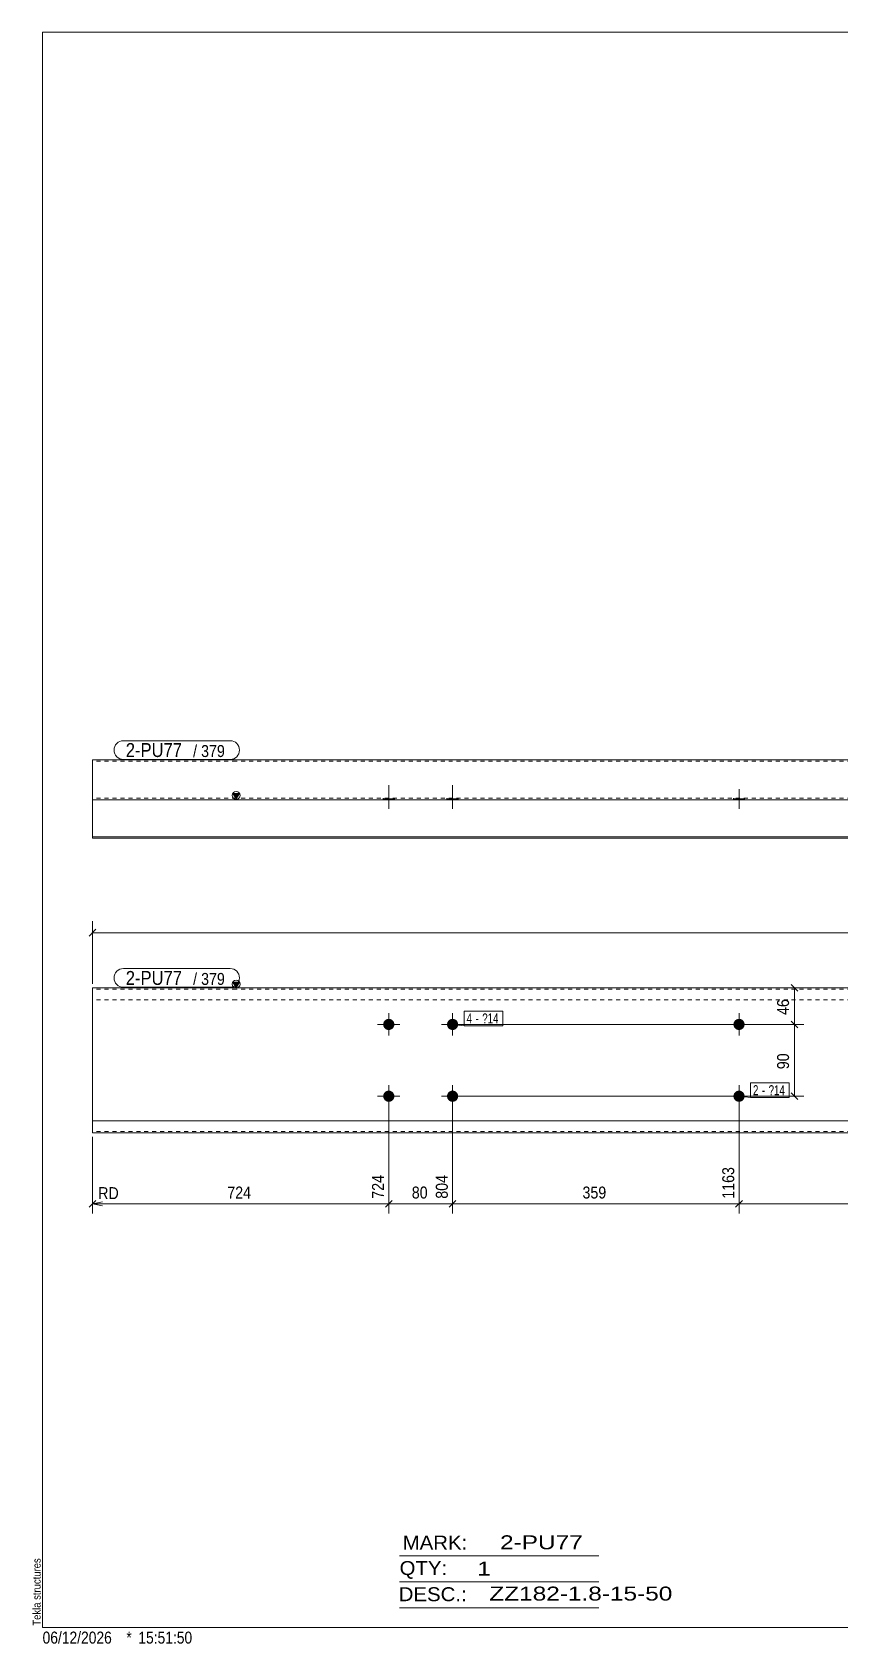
# Model space of a CAD drawing. Header units: millimetres. Extents: x 2 to 579, y 1 to 405.
# Drawn here: x 2.4 to 204.9, y 1 to 405 of the extents above; entities that cross this region are included whole.
import ezdxf

# ---------------------------------------------------------------- set-up
doc = ezdxf.new("R2010")
doc.units = ezdxf.units.MM
doc.linetypes.add('XKITLINE00', pattern=[0])
doc.linetypes.add('XKITLINE01', pattern=[4, 1, -1, 1, -1])
for name, color, linetype, lineweight in [('Bolt', 3, 'Continuous', 0), ('BoltMark', 7, 'Continuous', 0), ('Dimensions', 7, 'Continuous', 0), ('DrawingSheet', 5, 'Continuous', 0), ('OtherObjectType', 7, 'Continuous', 0), ('Part', 2, 'Continuous', 0), ('PartMark', 7, 'Continuous', 0)]:
    doc.layers.add(name, color=color, linetype=linetype, lineweight=lineweight)
doc.styles.add('ARIAL', font='ARIAL.TTF')
doc.styles.add('ARIAL_NARROW', font='ARIALN.TTF')

# ---------------------------------------------------------------- blocks, each defined once
blk = doc.blocks.new('*A1')
at = {"layer": 'Bolt'}
for points in [[(93.19, 156.2), (93.19, 156.17), (93.19, 156.13), (93.19, 156.1), (93.18, 156.06), (93.18, 156.03), (93.17, 156), (93.17, 155.96), (93.16, 155.93), (93.15, 155.9), (93.14, 155.86), (93.13, 155.83), (93.12, 155.8), (93.11, 155.76), (93.1, 155.73), (93.09, 155.7), (93.07, 155.67), (93.06, 155.64), (93.04, 155.61), (93.03, 155.58), (93.01, 155.55), (92.99, 155.52), (92.98, 155.49), (92.96, 155.46), (92.94, 155.43), (92.92, 155.4), (92.9, 155.37), (92.88, 155.35), (92.85, 155.32), (92.83, 155.3), (92.81, 155.27), (92.78, 155.25), (92.76, 155.22), (92.73, 155.2), (92.71, 155.18), (92.68, 155.15), (92.66, 155.13), (92.63, 155.11), (92.6, 155.09), (92.57, 155.07), (92.54, 155.05), (92.51, 155.03), (92.48, 155.02), (92.45, 155), (92.42, 154.99), (92.39, 154.97), (92.36, 154.96), (92.33, 154.94), (92.3, 154.93), (92.27, 154.92), (92.23, 154.91), (92.2, 154.9), (92.17, 154.89), (92.13, 154.88), (92.1, 154.87), (92.07, 154.86), (92.03, 154.86), (92, 154.85), (91.97, 154.85), (91.93, 154.84), (91.9, 154.84), (91.86, 154.84), (91.83, 154.84), (91.79, 154.84), (91.76, 154.84), (91.73, 154.84), (91.69, 154.84), (91.66, 154.84), (91.62, 154.85), (91.59, 154.85), (91.55, 154.86), (91.52, 154.86), (91.49, 154.87), (91.45, 154.88), (91.42, 154.89), (91.39, 154.9), (91.35, 154.91), (91.32, 154.92), (91.29, 154.93), (91.26, 154.94), (91.23, 154.96), (91.2, 154.97), (91.16, 154.99), (91.13, 155), (91.1, 155.02), (91.07, 155.03), (91.04, 155.05), (91.02, 155.07), (90.99, 155.09), (90.96, 155.11), (90.93, 155.13), (90.91, 155.15), (90.88, 155.18), (90.85, 155.2), (90.83, 155.22), (90.8, 155.25), (90.78, 155.27), (90.76, 155.3), (90.73, 155.32), (90.71, 155.35), (90.69, 155.37), (90.67, 155.4), (90.65, 155.43), (90.63, 155.46), (90.61, 155.49), (90.59, 155.52), (90.58, 155.55), (90.56, 155.58), (90.54, 155.61), (90.53, 155.64), (90.51, 155.67), (90.5, 155.7), (90.49, 155.73), (90.48, 155.76), (90.46, 155.8), (90.45, 155.83), (90.44, 155.86), (90.44, 155.9), (90.43, 155.93), (90.42, 155.96), (90.41, 156), (90.41, 156.03), (90.4, 156.06), (90.4, 156.1), (90.4, 156.13), (90.4, 156.17), (90.39, 156.2), (90.39, 156.24), (90.39, 156.27), (90.4, 156.3), (90.4, 156.34), (90.4, 156.37), (90.4, 156.41), (90.41, 156.44), (90.41, 156.48), (90.42, 156.51), (90.43, 156.54), (90.44, 156.58), (90.44, 156.61), (90.45, 156.64), (90.46, 156.67), (90.48, 156.71), (90.49, 156.74), (90.5, 156.77), (90.51, 156.8), (90.53, 156.83), (90.54, 156.87), (90.56, 156.9), (90.58, 156.93), (90.59, 156.96), (90.61, 156.98), (90.63, 157.01), (90.65, 157.04), (90.67, 157.07), (90.69, 157.1), (90.71, 157.12), (90.73, 157.15), (90.76, 157.18), (90.78, 157.2), (90.8, 157.23), (90.83, 157.25), (90.85, 157.27), (90.88, 157.3), (90.91, 157.32), (90.93, 157.34), (90.96, 157.36), (90.99, 157.38), (91.02, 157.4), (91.04, 157.42), (91.07, 157.44), (91.1, 157.45), (91.13, 157.47), (91.16, 157.49), (91.2, 157.5), (91.23, 157.52), (91.26, 157.53), (91.29, 157.54), (91.32, 157.55), (91.35, 157.57), (91.39, 157.58), (91.42, 157.59), (91.45, 157.59), (91.49, 157.6), (91.52, 157.61), (91.55, 157.62), (91.59, 157.62), (91.62, 157.63), (91.66, 157.63), (91.69, 157.63), (91.73, 157.63), (91.76, 157.64), (91.79, 157.64), (91.83, 157.64), (91.86, 157.63), (91.9, 157.63), (91.93, 157.63), (91.97, 157.63), (92, 157.62), (92.03, 157.62), (92.07, 157.61), (92.1, 157.6), (92.13, 157.59), (92.17, 157.59), (92.2, 157.58), (92.23, 157.57), (92.27, 157.55), (92.3, 157.54), (92.33, 157.53), (92.36, 157.52), (92.39, 157.5), (92.42, 157.49), (92.45, 157.47), (92.48, 157.45), (92.51, 157.44), (92.54, 157.42), (92.57, 157.4), (92.6, 157.38), (92.63, 157.36), (92.66, 157.34), (92.68, 157.32), (92.71, 157.3), (92.73, 157.27), (92.76, 157.25), (92.78, 157.23), (92.81, 157.2), (92.83, 157.18), (92.85, 157.15), (92.88, 157.12), (92.9, 157.1), (92.92, 157.07), (92.94, 157.04), (92.96, 157.01), (92.98, 156.98), (92.99, 156.96), (93.01, 156.93), (93.03, 156.9), (93.04, 156.87), (93.06, 156.83), (93.07, 156.8), (93.09, 156.77), (93.1, 156.74), (93.11, 156.71), (93.12, 156.67), (93.13, 156.64), (93.14, 156.61), (93.15, 156.58), (93.16, 156.54), (93.17, 156.51), (93.17, 156.48), (93.18, 156.44), (93.18, 156.41), (93.19, 156.37), (93.19, 156.34), (93.19, 156.3), (93.19, 156.27), (93.19, 156.24)], [(109.19, 156.2), (109.19, 156.17), (109.19, 156.13), (109.19, 156.1), (109.18, 156.06), (109.18, 156.03), (109.17, 156), (109.17, 155.96), (109.16, 155.93), (109.15, 155.9), (109.14, 155.86), (109.13, 155.83), (109.12, 155.8), (109.11, 155.76), (109.1, 155.73), (109.09, 155.7), (109.07, 155.67), (109.06, 155.64), (109.04, 155.61), (109.03, 155.58), (109.01, 155.55), (108.99, 155.52), (108.98, 155.49), (108.96, 155.46), (108.94, 155.43), (108.92, 155.4), (108.9, 155.37), (108.88, 155.35), (108.85, 155.32), (108.83, 155.3), (108.81, 155.27), (108.78, 155.25), (108.76, 155.22), (108.73, 155.2), (108.71, 155.18), (108.68, 155.15), (108.66, 155.13), (108.63, 155.11), (108.6, 155.09), (108.57, 155.07), (108.54, 155.05), (108.51, 155.03), (108.48, 155.02), (108.45, 155), (108.42, 154.99), (108.39, 154.97), (108.36, 154.96), (108.33, 154.94), (108.3, 154.93), (108.27, 154.92), (108.23, 154.91), (108.2, 154.9), (108.17, 154.89), (108.13, 154.88), (108.1, 154.87), (108.07, 154.86), (108.03, 154.86), (108, 154.85), (107.97, 154.85), (107.93, 154.84), (107.9, 154.84), (107.86, 154.84), (107.83, 154.84), (107.79, 154.84), (107.76, 154.84), (107.73, 154.84), (107.69, 154.84), (107.66, 154.84), (107.62, 154.85), (107.59, 154.85), (107.55, 154.86), (107.52, 154.86), (107.49, 154.87), (107.45, 154.88), (107.42, 154.89), (107.39, 154.9), (107.35, 154.91), (107.32, 154.92), (107.29, 154.93), (107.26, 154.94), (107.23, 154.96), (107.2, 154.97), (107.16, 154.99), (107.13, 155), (107.1, 155.02), (107.07, 155.03), (107.04, 155.05), (107.02, 155.07), (106.99, 155.09), (106.96, 155.11), (106.93, 155.13), (106.91, 155.15), (106.88, 155.18), (106.85, 155.2), (106.83, 155.22), (106.8, 155.25), (106.78, 155.27), (106.76, 155.3), (106.73, 155.32), (106.71, 155.35), (106.69, 155.37), (106.67, 155.4), (106.65, 155.43), (106.63, 155.46), (106.61, 155.49), (106.59, 155.52), (106.58, 155.55), (106.56, 155.58), (106.54, 155.61), (106.53, 155.64), (106.51, 155.67), (106.5, 155.7), (106.49, 155.73), (106.48, 155.76), (106.46, 155.8), (106.45, 155.83), (106.44, 155.86), (106.44, 155.9), (106.43, 155.93), (106.42, 155.96), (106.41, 156), (106.41, 156.03), (106.4, 156.06), (106.4, 156.1), (106.4, 156.13), (106.4, 156.17), (106.39, 156.2), (106.39, 156.24), (106.39, 156.27), (106.4, 156.3), (106.4, 156.34), (106.4, 156.37), (106.4, 156.41), (106.41, 156.44), (106.41, 156.48), (106.42, 156.51), (106.43, 156.54), (106.44, 156.58), (106.44, 156.61), (106.45, 156.64), (106.46, 156.67), (106.48, 156.71), (106.49, 156.74), (106.5, 156.77), (106.51, 156.8), (106.53, 156.83), (106.54, 156.87), (106.56, 156.9), (106.58, 156.93), (106.59, 156.96), (106.61, 156.98), (106.63, 157.01), (106.65, 157.04), (106.67, 157.07), (106.69, 157.1), (106.71, 157.12), (106.73, 157.15), (106.76, 157.18), (106.78, 157.2), (106.8, 157.23), (106.83, 157.25), (106.85, 157.27), (106.88, 157.3), (106.91, 157.32), (106.93, 157.34), (106.96, 157.36), (106.99, 157.38), (107.02, 157.4), (107.04, 157.42), (107.07, 157.44), (107.1, 157.45), (107.13, 157.47), (107.16, 157.49), (107.2, 157.5), (107.23, 157.52), (107.26, 157.53), (107.29, 157.54), (107.32, 157.55), (107.35, 157.57), (107.39, 157.58), (107.42, 157.59), (107.45, 157.59), (107.49, 157.6), (107.52, 157.61), (107.55, 157.62), (107.59, 157.62), (107.62, 157.63), (107.66, 157.63), (107.69, 157.63), (107.73, 157.63), (107.76, 157.64), (107.79, 157.64), (107.83, 157.64), (107.86, 157.63), (107.9, 157.63), (107.93, 157.63), (107.97, 157.63), (108, 157.62), (108.03, 157.62), (108.07, 157.61), (108.1, 157.6), (108.13, 157.59), (108.17, 157.59), (108.2, 157.58), (108.23, 157.57), (108.27, 157.55), (108.3, 157.54), (108.33, 157.53), (108.36, 157.52), (108.39, 157.5), (108.42, 157.49), (108.45, 157.47), (108.48, 157.45), (108.51, 157.44), (108.54, 157.42), (108.57, 157.4), (108.6, 157.38), (108.63, 157.36), (108.66, 157.34), (108.68, 157.32), (108.71, 157.3), (108.73, 157.27), (108.76, 157.25), (108.78, 157.23), (108.81, 157.2), (108.83, 157.18), (108.85, 157.15), (108.88, 157.12), (108.9, 157.1), (108.92, 157.07), (108.94, 157.04), (108.96, 157.01), (108.98, 156.98), (108.99, 156.96), (109.01, 156.93), (109.03, 156.9), (109.04, 156.87), (109.06, 156.83), (109.07, 156.8), (109.09, 156.77), (109.1, 156.74), (109.11, 156.71), (109.12, 156.67), (109.13, 156.64), (109.14, 156.61), (109.15, 156.58), (109.16, 156.54), (109.17, 156.51), (109.17, 156.48), (109.18, 156.44), (109.18, 156.41), (109.19, 156.37), (109.19, 156.34), (109.19, 156.3), (109.19, 156.27), (109.19, 156.24)], [(93.19, 138.2), (93.19, 138.17), (93.19, 138.13), (93.19, 138.1), (93.18, 138.06), (93.18, 138.03), (93.17, 138), (93.17, 137.96), (93.16, 137.93), (93.15, 137.9), (93.14, 137.86), (93.13, 137.83), (93.12, 137.8), (93.11, 137.76), (93.1, 137.73), (93.09, 137.7), (93.07, 137.67), (93.06, 137.64), (93.04, 137.61), (93.03, 137.58), (93.01, 137.55), (92.99, 137.52), (92.98, 137.49), (92.96, 137.46), (92.94, 137.43), (92.92, 137.4), (92.9, 137.37), (92.88, 137.35), (92.85, 137.32), (92.83, 137.3), (92.81, 137.27), (92.78, 137.25), (92.76, 137.22), (92.73, 137.2), (92.71, 137.18), (92.68, 137.15), (92.66, 137.13), (92.63, 137.11), (92.6, 137.09), (92.57, 137.07), (92.54, 137.05), (92.51, 137.03), (92.48, 137.02), (92.45, 137), (92.42, 136.99), (92.39, 136.97), (92.36, 136.96), (92.33, 136.94), (92.3, 136.93), (92.27, 136.92), (92.23, 136.91), (92.2, 136.9), (92.17, 136.89), (92.13, 136.88), (92.1, 136.87), (92.07, 136.86), (92.03, 136.86), (92, 136.85), (91.97, 136.85), (91.93, 136.84), (91.9, 136.84), (91.86, 136.84), (91.83, 136.84), (91.79, 136.84), (91.76, 136.84), (91.73, 136.84), (91.69, 136.84), (91.66, 136.84), (91.62, 136.85), (91.59, 136.85), (91.55, 136.86), (91.52, 136.86), (91.49, 136.87), (91.45, 136.88), (91.42, 136.89), (91.39, 136.9), (91.35, 136.91), (91.32, 136.92), (91.29, 136.93), (91.26, 136.94), (91.23, 136.96), (91.2, 136.97), (91.16, 136.99), (91.13, 137), (91.1, 137.02), (91.07, 137.03), (91.04, 137.05), (91.02, 137.07), (90.99, 137.09), (90.96, 137.11), (90.93, 137.13), (90.91, 137.15), (90.88, 137.18), (90.85, 137.2), (90.83, 137.22), (90.8, 137.25), (90.78, 137.27), (90.76, 137.3), (90.73, 137.32), (90.71, 137.35), (90.69, 137.37), (90.67, 137.4), (90.65, 137.43), (90.63, 137.46), (90.61, 137.49), (90.59, 137.52), (90.58, 137.55), (90.56, 137.58), (90.54, 137.61), (90.53, 137.64), (90.51, 137.67), (90.5, 137.7), (90.49, 137.73), (90.48, 137.76), (90.46, 137.8), (90.45, 137.83), (90.44, 137.86), (90.44, 137.9), (90.43, 137.93), (90.42, 137.96), (90.41, 138), (90.41, 138.03), (90.4, 138.06), (90.4, 138.1), (90.4, 138.13), (90.4, 138.17), (90.39, 138.2), (90.39, 138.24), (90.39, 138.27), (90.4, 138.3), (90.4, 138.34), (90.4, 138.37), (90.4, 138.41), (90.41, 138.44), (90.41, 138.48), (90.42, 138.51), (90.43, 138.54), (90.44, 138.58), (90.44, 138.61), (90.45, 138.64), (90.46, 138.67), (90.48, 138.71), (90.49, 138.74), (90.5, 138.77), (90.51, 138.8), (90.53, 138.83), (90.54, 138.87), (90.56, 138.9), (90.58, 138.93), (90.59, 138.96), (90.61, 138.98), (90.63, 139.01), (90.65, 139.04), (90.67, 139.07), (90.69, 139.1), (90.71, 139.12), (90.73, 139.15), (90.76, 139.18), (90.78, 139.2), (90.8, 139.23), (90.83, 139.25), (90.85, 139.27), (90.88, 139.3), (90.91, 139.32), (90.93, 139.34), (90.96, 139.36), (90.99, 139.38), (91.02, 139.4), (91.04, 139.42), (91.07, 139.44), (91.1, 139.45), (91.13, 139.47), (91.16, 139.49), (91.2, 139.5), (91.23, 139.52), (91.26, 139.53), (91.29, 139.54), (91.32, 139.55), (91.35, 139.57), (91.39, 139.58), (91.42, 139.59), (91.45, 139.59), (91.49, 139.6), (91.52, 139.61), (91.55, 139.62), (91.59, 139.62), (91.62, 139.63), (91.66, 139.63), (91.69, 139.63), (91.73, 139.63), (91.76, 139.64), (91.79, 139.64), (91.83, 139.64), (91.86, 139.63), (91.9, 139.63), (91.93, 139.63), (91.97, 139.63), (92, 139.62), (92.03, 139.62), (92.07, 139.61), (92.1, 139.6), (92.13, 139.59), (92.17, 139.59), (92.2, 139.58), (92.23, 139.57), (92.27, 139.55), (92.3, 139.54), (92.33, 139.53), (92.36, 139.52), (92.39, 139.5), (92.42, 139.49), (92.45, 139.47), (92.48, 139.45), (92.51, 139.44), (92.54, 139.42), (92.57, 139.4), (92.6, 139.38), (92.63, 139.36), (92.66, 139.34), (92.68, 139.32), (92.71, 139.3), (92.73, 139.27), (92.76, 139.25), (92.78, 139.23), (92.81, 139.2), (92.83, 139.18), (92.85, 139.15), (92.88, 139.12), (92.9, 139.1), (92.92, 139.07), (92.94, 139.04), (92.96, 139.01), (92.98, 138.98), (92.99, 138.96), (93.01, 138.93), (93.03, 138.9), (93.04, 138.87), (93.06, 138.83), (93.07, 138.8), (93.09, 138.77), (93.1, 138.74), (93.11, 138.71), (93.12, 138.67), (93.13, 138.64), (93.14, 138.61), (93.15, 138.58), (93.16, 138.54), (93.17, 138.51), (93.17, 138.48), (93.18, 138.44), (93.18, 138.41), (93.19, 138.37), (93.19, 138.34), (93.19, 138.3), (93.19, 138.27), (93.19, 138.24)], [(109.19, 138.2), (109.19, 138.17), (109.19, 138.13), (109.19, 138.1), (109.18, 138.06), (109.18, 138.03), (109.17, 138), (109.17, 137.96), (109.16, 137.93), (109.15, 137.9), (109.14, 137.86), (109.13, 137.83), (109.12, 137.8), (109.11, 137.76), (109.1, 137.73), (109.09, 137.7), (109.07, 137.67), (109.06, 137.64), (109.04, 137.61), (109.03, 137.58), (109.01, 137.55), (108.99, 137.52), (108.98, 137.49), (108.96, 137.46), (108.94, 137.43), (108.92, 137.4), (108.9, 137.37), (108.88, 137.35), (108.85, 137.32), (108.83, 137.3), (108.81, 137.27), (108.78, 137.25), (108.76, 137.22), (108.73, 137.2), (108.71, 137.18), (108.68, 137.15), (108.66, 137.13), (108.63, 137.11), (108.6, 137.09), (108.57, 137.07), (108.54, 137.05), (108.51, 137.03), (108.48, 137.02), (108.45, 137), (108.42, 136.99), (108.39, 136.97), (108.36, 136.96), (108.33, 136.94), (108.3, 136.93), (108.27, 136.92), (108.23, 136.91), (108.2, 136.9), (108.17, 136.89), (108.13, 136.88), (108.1, 136.87), (108.07, 136.86), (108.03, 136.86), (108, 136.85), (107.97, 136.85), (107.93, 136.84), (107.9, 136.84), (107.86, 136.84), (107.83, 136.84), (107.79, 136.84), (107.76, 136.84), (107.73, 136.84), (107.69, 136.84), (107.66, 136.84), (107.62, 136.85), (107.59, 136.85), (107.55, 136.86), (107.52, 136.86), (107.49, 136.87), (107.45, 136.88), (107.42, 136.89), (107.39, 136.9), (107.35, 136.91), (107.32, 136.92), (107.29, 136.93), (107.26, 136.94), (107.23, 136.96), (107.2, 136.97), (107.16, 136.99), (107.13, 137), (107.1, 137.02), (107.07, 137.03), (107.04, 137.05), (107.02, 137.07), (106.99, 137.09), (106.96, 137.11), (106.93, 137.13), (106.91, 137.15), (106.88, 137.18), (106.85, 137.2), (106.83, 137.22), (106.8, 137.25), (106.78, 137.27), (106.76, 137.3), (106.73, 137.32), (106.71, 137.35), (106.69, 137.37), (106.67, 137.4), (106.65, 137.43), (106.63, 137.46), (106.61, 137.49), (106.59, 137.52), (106.58, 137.55), (106.56, 137.58), (106.54, 137.61), (106.53, 137.64), (106.51, 137.67), (106.5, 137.7), (106.49, 137.73), (106.48, 137.76), (106.46, 137.8), (106.45, 137.83), (106.44, 137.86), (106.44, 137.9), (106.43, 137.93), (106.42, 137.96), (106.41, 138), (106.41, 138.03), (106.4, 138.06), (106.4, 138.1), (106.4, 138.13), (106.4, 138.17), (106.39, 138.2), (106.39, 138.24), (106.39, 138.27), (106.4, 138.3), (106.4, 138.34), (106.4, 138.37), (106.4, 138.41), (106.41, 138.44), (106.41, 138.48), (106.42, 138.51), (106.43, 138.54), (106.44, 138.58), (106.44, 138.61), (106.45, 138.64), (106.46, 138.67), (106.48, 138.71), (106.49, 138.74), (106.5, 138.77), (106.51, 138.8), (106.53, 138.83), (106.54, 138.87), (106.56, 138.9), (106.58, 138.93), (106.59, 138.96), (106.61, 138.98), (106.63, 139.01), (106.65, 139.04), (106.67, 139.07), (106.69, 139.1), (106.71, 139.12), (106.73, 139.15), (106.76, 139.18), (106.78, 139.2), (106.8, 139.23), (106.83, 139.25), (106.85, 139.27), (106.88, 139.3), (106.91, 139.32), (106.93, 139.34), (106.96, 139.36), (106.99, 139.38), (107.02, 139.4), (107.04, 139.42), (107.07, 139.44), (107.1, 139.45), (107.13, 139.47), (107.16, 139.49), (107.2, 139.5), (107.23, 139.52), (107.26, 139.53), (107.29, 139.54), (107.32, 139.55), (107.35, 139.57), (107.39, 139.58), (107.42, 139.59), (107.45, 139.59), (107.49, 139.6), (107.52, 139.61), (107.55, 139.62), (107.59, 139.62), (107.62, 139.63), (107.66, 139.63), (107.69, 139.63), (107.73, 139.63), (107.76, 139.64), (107.79, 139.64), (107.83, 139.64), (107.86, 139.63), (107.9, 139.63), (107.93, 139.63), (107.97, 139.63), (108, 139.62), (108.03, 139.62), (108.07, 139.61), (108.1, 139.6), (108.13, 139.59), (108.17, 139.59), (108.2, 139.58), (108.23, 139.57), (108.27, 139.55), (108.3, 139.54), (108.33, 139.53), (108.36, 139.52), (108.39, 139.5), (108.42, 139.49), (108.45, 139.47), (108.48, 139.45), (108.51, 139.44), (108.54, 139.42), (108.57, 139.4), (108.6, 139.38), (108.63, 139.36), (108.66, 139.34), (108.68, 139.32), (108.71, 139.3), (108.73, 139.27), (108.76, 139.25), (108.78, 139.23), (108.81, 139.2), (108.83, 139.18), (108.85, 139.15), (108.88, 139.12), (108.9, 139.1), (108.92, 139.07), (108.94, 139.04), (108.96, 139.01), (108.98, 138.98), (108.99, 138.96), (109.01, 138.93), (109.03, 138.9), (109.04, 138.87), (109.06, 138.83), (109.07, 138.8), (109.09, 138.77), (109.1, 138.74), (109.11, 138.71), (109.12, 138.67), (109.13, 138.64), (109.14, 138.61), (109.15, 138.58), (109.16, 138.54), (109.17, 138.51), (109.17, 138.48), (109.18, 138.44), (109.18, 138.41), (109.19, 138.37), (109.19, 138.34), (109.19, 138.3), (109.19, 138.27), (109.19, 138.24)]]:
    blk.add_hatch(color=3, dxfattribs=at).paths.add_polyline_path(points, flags=17)
at = {"layer": 'Bolt', "color": 3, "linetype": 'XKITLINE00', "lineweight": 0}
for p, q in [((91.79, 159.04), (91.79, 153.44)), ((107.79, 159.04), (107.79, 153.44)), ((94.59, 156.24), (88.99, 156.24)), ((110.59, 156.24), (104.99, 156.24)), ((94.59, 138.24), (88.99, 138.24)), ((91.79, 141.04), (91.79, 135.44)), ((110.59, 138.24), (104.99, 138.24)), ((107.79, 141.04), (107.79, 135.44))]:
    blk.add_line(p, q, dxfattribs=at)
blk = doc.blocks.new('*A2')
at = {"layer": 'Bolt'}
for points in [[(181.01, 156.2), (181.01, 156.17), (181.01, 156.13), (181.01, 156.1), (181, 156.06), (181, 156.03), (180.99, 156), (180.98, 155.96), (180.98, 155.93), (180.97, 155.9), (180.96, 155.86), (180.95, 155.83), (180.94, 155.8), (180.93, 155.76), (180.92, 155.73), (180.91, 155.7), (180.89, 155.67), (180.88, 155.64), (180.86, 155.61), (180.85, 155.58), (180.83, 155.55), (180.81, 155.52), (180.79, 155.49), (180.78, 155.46), (180.76, 155.43), (180.74, 155.4), (180.72, 155.37), (180.69, 155.35), (180.67, 155.32), (180.65, 155.3), (180.63, 155.27), (180.6, 155.25), (180.58, 155.22), (180.55, 155.2), (180.53, 155.18), (180.5, 155.15), (180.47, 155.13), (180.45, 155.11), (180.42, 155.09), (180.39, 155.07), (180.36, 155.05), (180.33, 155.03), (180.3, 155.02), (180.27, 155), (180.24, 154.99), (180.21, 154.97), (180.18, 154.96), (180.15, 154.94), (180.12, 154.93), (180.08, 154.92), (180.05, 154.91), (180.02, 154.9), (179.99, 154.89), (179.95, 154.88), (179.92, 154.87), (179.88, 154.86), (179.85, 154.86), (179.82, 154.85), (179.78, 154.85), (179.75, 154.84), (179.71, 154.84), (179.68, 154.84), (179.65, 154.84), (179.61, 154.84), (179.58, 154.84), (179.54, 154.84), (179.51, 154.84), (179.47, 154.84), (179.44, 154.85), (179.41, 154.85), (179.37, 154.86), (179.34, 154.86), (179.31, 154.87), (179.27, 154.88), (179.24, 154.89), (179.21, 154.9), (179.17, 154.91), (179.14, 154.92), (179.11, 154.93), (179.08, 154.94), (179.04, 154.96), (179.01, 154.97), (178.98, 154.99), (178.95, 155), (178.92, 155.02), (178.89, 155.03), (178.86, 155.05), (178.83, 155.07), (178.81, 155.09), (178.78, 155.11), (178.75, 155.13), (178.72, 155.15), (178.7, 155.18), (178.67, 155.2), (178.65, 155.22), (178.62, 155.25), (178.6, 155.27), (178.57, 155.3), (178.55, 155.32), (178.53, 155.35), (178.51, 155.37), (178.49, 155.4), (178.47, 155.43), (178.45, 155.46), (178.43, 155.49), (178.41, 155.52), (178.39, 155.55), (178.38, 155.58), (178.36, 155.61), (178.35, 155.64), (178.33, 155.67), (178.32, 155.7), (178.31, 155.73), (178.29, 155.76), (178.28, 155.8), (178.27, 155.83), (178.26, 155.86), (178.25, 155.9), (178.25, 155.93), (178.24, 155.96), (178.23, 156), (178.23, 156.03), (178.22, 156.06), (178.22, 156.1), (178.22, 156.13), (178.21, 156.17), (178.21, 156.2), (178.21, 156.24), (178.21, 156.27), (178.21, 156.3), (178.22, 156.34), (178.22, 156.37), (178.22, 156.41), (178.23, 156.44), (178.23, 156.48), (178.24, 156.51), (178.25, 156.54), (178.25, 156.58), (178.26, 156.61), (178.27, 156.64), (178.28, 156.67), (178.29, 156.71), (178.31, 156.74), (178.32, 156.77), (178.33, 156.8), (178.35, 156.83), (178.36, 156.87), (178.38, 156.9), (178.39, 156.93), (178.41, 156.96), (178.43, 156.98), (178.45, 157.01), (178.47, 157.04), (178.49, 157.07), (178.51, 157.1), (178.53, 157.12), (178.55, 157.15), (178.57, 157.18), (178.6, 157.2), (178.62, 157.23), (178.65, 157.25), (178.67, 157.27), (178.7, 157.3), (178.72, 157.32), (178.75, 157.34), (178.78, 157.36), (178.81, 157.38), (178.83, 157.4), (178.86, 157.42), (178.89, 157.44), (178.92, 157.45), (178.95, 157.47), (178.98, 157.49), (179.01, 157.5), (179.04, 157.52), (179.08, 157.53), (179.11, 157.54), (179.14, 157.55), (179.17, 157.57), (179.21, 157.58), (179.24, 157.59), (179.27, 157.59), (179.31, 157.6), (179.34, 157.61), (179.37, 157.62), (179.41, 157.62), (179.44, 157.63), (179.47, 157.63), (179.51, 157.63), (179.54, 157.63), (179.58, 157.64), (179.61, 157.64), (179.65, 157.64), (179.68, 157.63), (179.71, 157.63), (179.75, 157.63), (179.78, 157.63), (179.82, 157.62), (179.85, 157.62), (179.88, 157.61), (179.92, 157.6), (179.95, 157.59), (179.99, 157.59), (180.02, 157.58), (180.05, 157.57), (180.08, 157.55), (180.12, 157.54), (180.15, 157.53), (180.18, 157.52), (180.21, 157.5), (180.24, 157.49), (180.27, 157.47), (180.3, 157.45), (180.33, 157.44), (180.36, 157.42), (180.39, 157.4), (180.42, 157.38), (180.45, 157.36), (180.47, 157.34), (180.5, 157.32), (180.53, 157.3), (180.55, 157.27), (180.58, 157.25), (180.6, 157.23), (180.63, 157.2), (180.65, 157.18), (180.67, 157.15), (180.69, 157.12), (180.72, 157.1), (180.74, 157.07), (180.76, 157.04), (180.78, 157.01), (180.79, 156.98), (180.81, 156.96), (180.83, 156.93), (180.85, 156.9), (180.86, 156.87), (180.88, 156.83), (180.89, 156.8), (180.91, 156.77), (180.92, 156.74), (180.93, 156.71), (180.94, 156.67), (180.95, 156.64), (180.96, 156.61), (180.97, 156.58), (180.98, 156.54), (180.98, 156.51), (180.99, 156.48), (181, 156.44), (181, 156.41), (181.01, 156.37), (181.01, 156.34), (181.01, 156.3), (181.01, 156.27), (181.01, 156.24)], [(181.01, 138.2), (181.01, 138.17), (181.01, 138.13), (181.01, 138.1), (181, 138.06), (181, 138.03), (180.99, 138), (180.98, 137.96), (180.98, 137.93), (180.97, 137.9), (180.96, 137.86), (180.95, 137.83), (180.94, 137.8), (180.93, 137.76), (180.92, 137.73), (180.91, 137.7), (180.89, 137.67), (180.88, 137.64), (180.86, 137.61), (180.85, 137.58), (180.83, 137.55), (180.81, 137.52), (180.79, 137.49), (180.78, 137.46), (180.76, 137.43), (180.74, 137.4), (180.72, 137.37), (180.69, 137.35), (180.67, 137.32), (180.65, 137.3), (180.63, 137.27), (180.6, 137.25), (180.58, 137.22), (180.55, 137.2), (180.53, 137.18), (180.5, 137.15), (180.47, 137.13), (180.45, 137.11), (180.42, 137.09), (180.39, 137.07), (180.36, 137.05), (180.33, 137.03), (180.3, 137.02), (180.27, 137), (180.24, 136.99), (180.21, 136.97), (180.18, 136.96), (180.15, 136.94), (180.12, 136.93), (180.08, 136.92), (180.05, 136.91), (180.02, 136.9), (179.99, 136.89), (179.95, 136.88), (179.92, 136.87), (179.88, 136.86), (179.85, 136.86), (179.82, 136.85), (179.78, 136.85), (179.75, 136.84), (179.71, 136.84), (179.68, 136.84), (179.65, 136.84), (179.61, 136.84), (179.58, 136.84), (179.54, 136.84), (179.51, 136.84), (179.47, 136.84), (179.44, 136.85), (179.41, 136.85), (179.37, 136.86), (179.34, 136.86), (179.31, 136.87), (179.27, 136.88), (179.24, 136.89), (179.21, 136.9), (179.17, 136.91), (179.14, 136.92), (179.11, 136.93), (179.08, 136.94), (179.04, 136.96), (179.01, 136.97), (178.98, 136.99), (178.95, 137), (178.92, 137.02), (178.89, 137.03), (178.86, 137.05), (178.83, 137.07), (178.81, 137.09), (178.78, 137.11), (178.75, 137.13), (178.72, 137.15), (178.7, 137.18), (178.67, 137.2), (178.65, 137.22), (178.62, 137.25), (178.6, 137.27), (178.57, 137.3), (178.55, 137.32), (178.53, 137.35), (178.51, 137.37), (178.49, 137.4), (178.47, 137.43), (178.45, 137.46), (178.43, 137.49), (178.41, 137.52), (178.39, 137.55), (178.38, 137.58), (178.36, 137.61), (178.35, 137.64), (178.33, 137.67), (178.32, 137.7), (178.31, 137.73), (178.29, 137.76), (178.28, 137.8), (178.27, 137.83), (178.26, 137.86), (178.25, 137.9), (178.25, 137.93), (178.24, 137.96), (178.23, 138), (178.23, 138.03), (178.22, 138.06), (178.22, 138.1), (178.22, 138.13), (178.21, 138.17), (178.21, 138.2), (178.21, 138.24), (178.21, 138.27), (178.21, 138.3), (178.22, 138.34), (178.22, 138.37), (178.22, 138.41), (178.23, 138.44), (178.23, 138.48), (178.24, 138.51), (178.25, 138.54), (178.25, 138.58), (178.26, 138.61), (178.27, 138.64), (178.28, 138.67), (178.29, 138.71), (178.31, 138.74), (178.32, 138.77), (178.33, 138.8), (178.35, 138.83), (178.36, 138.87), (178.38, 138.9), (178.39, 138.93), (178.41, 138.96), (178.43, 138.98), (178.45, 139.01), (178.47, 139.04), (178.49, 139.07), (178.51, 139.1), (178.53, 139.12), (178.55, 139.15), (178.57, 139.18), (178.6, 139.2), (178.62, 139.23), (178.65, 139.25), (178.67, 139.27), (178.7, 139.3), (178.72, 139.32), (178.75, 139.34), (178.78, 139.36), (178.81, 139.38), (178.83, 139.4), (178.86, 139.42), (178.89, 139.44), (178.92, 139.45), (178.95, 139.47), (178.98, 139.49), (179.01, 139.5), (179.04, 139.52), (179.08, 139.53), (179.11, 139.54), (179.14, 139.55), (179.17, 139.57), (179.21, 139.58), (179.24, 139.59), (179.27, 139.59), (179.31, 139.6), (179.34, 139.61), (179.37, 139.62), (179.41, 139.62), (179.44, 139.63), (179.47, 139.63), (179.51, 139.63), (179.54, 139.63), (179.58, 139.64), (179.61, 139.64), (179.65, 139.64), (179.68, 139.63), (179.71, 139.63), (179.75, 139.63), (179.78, 139.63), (179.82, 139.62), (179.85, 139.62), (179.88, 139.61), (179.92, 139.6), (179.95, 139.59), (179.99, 139.59), (180.02, 139.58), (180.05, 139.57), (180.08, 139.55), (180.12, 139.54), (180.15, 139.53), (180.18, 139.52), (180.21, 139.5), (180.24, 139.49), (180.27, 139.47), (180.3, 139.45), (180.33, 139.44), (180.36, 139.42), (180.39, 139.4), (180.42, 139.38), (180.45, 139.36), (180.47, 139.34), (180.5, 139.32), (180.53, 139.3), (180.55, 139.27), (180.58, 139.25), (180.6, 139.23), (180.63, 139.2), (180.65, 139.18), (180.67, 139.15), (180.69, 139.12), (180.72, 139.1), (180.74, 139.07), (180.76, 139.04), (180.78, 139.01), (180.79, 138.98), (180.81, 138.96), (180.83, 138.93), (180.85, 138.9), (180.86, 138.87), (180.88, 138.83), (180.89, 138.8), (180.91, 138.77), (180.92, 138.74), (180.93, 138.71), (180.94, 138.67), (180.95, 138.64), (180.96, 138.61), (180.97, 138.58), (180.98, 138.54), (180.98, 138.51), (180.99, 138.48), (181, 138.44), (181, 138.41), (181.01, 138.37), (181.01, 138.34), (181.01, 138.3), (181.01, 138.27), (181.01, 138.24)]]:
    blk.add_hatch(color=3, dxfattribs=at).paths.add_polyline_path(points, flags=17)
at = {"layer": 'Bolt', "color": 3, "linetype": 'XKITLINE00', "lineweight": 0}
for p, q in [((179.61, 159.04), (179.61, 153.44)), ((182.41, 156.24), (176.81, 156.24)), ((182.41, 138.24), (176.81, 138.24)), ((179.61, 141.04), (179.61, 135.44))]:
    blk.add_line(p, q, dxfattribs=at)
blk = doc.blocks.new('*A5')
at = {"layer": 'Part'}
blk.add_hatch(color=2, dxfattribs=at).paths.add_polyline_path([(52.73, 166.84), (54.33, 166.84), (53.53, 165.44)], flags=17)
at = {"layer": 'Part', "color": 2, "linetype": 'XKITLINE00', "lineweight": 0}
for p, q in [((53.53, 165.44), (52.73, 166.84)), ((52.73, 166.84), (54.33, 166.84)), ((54.33, 166.84), (53.53, 165.44)), ((17.5, 165.44), (17.5, 129.04)), ((53.5, 165.44), (17.5, 165.44)), ((217.81, 165.44), (53.6, 165.44)), ((294.29, 165.44), (217.91, 165.44)), ((386.78, 165.44), (294.39, 165.44)), ((433.08, 165.44), (386.88, 165.44)), ((433.08, 165.44), (433.08, 129.04)), ((53.5, 132.04), (17.5, 132.04)), ((217.81, 132.04), (53.6, 132.04)), ((294.29, 132.04), (217.91, 132.04)), ((386.78, 132.04), (294.39, 132.04)), ((433.08, 132.04), (386.88, 132.04)), ((17.5, 129.04), (53.5, 129.04)), ((53.6, 129.04), (217.81, 129.04)), ((217.91, 129.04), (294.29, 129.04)), ((294.39, 129.04), (386.78, 129.04)), ((386.88, 129.04), (433.08, 129.04))]:
    blk.add_line(p, q, dxfattribs=at)
at = {"layer": 'Part', "color": 7, "linetype": 'XKITLINE01', "lineweight": 0}
for p, q in [((53.5, 165.08), (17.5, 165.08)), ((53.5, 162.44), (17.5, 162.44)), ((217.81, 165.08), (53.6, 165.08)), ((217.81, 162.44), (53.6, 162.44)), ((294.29, 165.08), (217.91, 165.08)), ((294.29, 162.44), (217.91, 162.44)), ((386.78, 165.08), (294.39, 165.08)), ((386.78, 162.44), (294.39, 162.44)), ((433.08, 165.08), (386.88, 165.08)), ((433.08, 162.44), (386.88, 162.44)), ((53.5, 129.4), (17.5, 129.4)), ((217.81, 129.4), (53.6, 129.4)), ((294.29, 129.4), (217.91, 129.4)), ((386.78, 129.4), (294.39, 129.4)), ((433.08, 129.4), (386.88, 129.4))]:
    blk.add_line(p, q, dxfattribs=at)
at = {"layer": 'Part', "color": 2, "linetype": 'XKITLINE00', "lineweight": 0}
blk.add_circle((53.53, 166.34), 1, dxfattribs=at)
blk = doc.blocks.new('*A6')
at = {"layer": 'Bolt'}
for points in [[(90.39, 212.58), (90.39, 212.94), (93.19, 212.94), (93.19, 212.58)], [(90.39, 212.58), (90.39, 212.94), (93.19, 212.94), (93.19, 212.58)], [(106.39, 212.58), (106.39, 212.94), (109.19, 212.94), (109.19, 212.58)], [(106.39, 212.58), (106.39, 212.94), (109.19, 212.94), (109.19, 212.58)]]:
    blk.add_hatch(color=3, dxfattribs=at).paths.add_polyline_path(points, flags=17)
at = {"layer": 'Bolt', "color": 3, "linetype": 'XKITLINE00', "lineweight": 0}
for p, q in [((91.79, 216.26), (91.79, 210.26)), ((91.79, 216.26), (91.79, 210.26)), ((107.79, 216.26), (107.79, 210.26)), ((107.79, 216.26), (107.79, 210.26)), ((90.39, 212.94), (90.39, 212.58)), ((90.39, 212.94), (90.39, 212.58)), ((93.19, 212.94), (93.19, 212.58)), ((93.19, 212.94), (93.19, 212.58)), ((106.39, 212.94), (106.39, 212.58)), ((106.39, 212.94), (106.39, 212.58)), ((109.19, 212.94), (109.19, 212.58)), ((109.19, 212.94), (109.19, 212.58))]:
    blk.add_line(p, q, dxfattribs=at)
blk = doc.blocks.new('*A7')
at = {"layer": 'Bolt'}
blk.add_hatch(color=3, dxfattribs=at).paths.add_polyline_path([(178.21, 212.58), (178.21, 212.94), (181.01, 212.94), (181.01, 212.58)], flags=17)
blk.add_hatch(color=3, dxfattribs=at).paths.add_polyline_path([(178.21, 212.58), (178.21, 212.94), (181.01, 212.94), (181.01, 212.58)], flags=17)
at = {"layer": 'Bolt', "color": 3, "linetype": 'XKITLINE00', "lineweight": 0}
for p, q in [((179.61, 215.26), (179.61, 210.26)), ((179.61, 215.26), (179.61, 210.26)), ((178.21, 212.94), (178.21, 212.58)), ((178.21, 212.94), (178.21, 212.58)), ((181.01, 212.94), (181.01, 212.58)), ((181.01, 212.94), (181.01, 212.58))]:
    blk.add_line(p, q, dxfattribs=at)
blk = doc.blocks.new('*A10')
at = {"layer": 'Part'}
blk.add_hatch(color=2, dxfattribs=at).paths.add_polyline_path([(52.73, 214.16), (54.33, 214.16), (53.53, 212.76)], flags=17)
at = {"layer": 'Part', "color": 2, "linetype": 'XKITLINE00', "lineweight": 0}
for p, q in [((17.5, 203.3), (17.5, 222.58)), ((53.5, 222.58), (17.5, 222.58)), ((217.81, 222.58), (53.6, 222.58)), ((294.29, 222.58), (217.91, 222.58)), ((386.78, 222.58), (294.39, 222.58)), ((433.08, 222.58), (386.88, 222.58)), ((433.08, 203.3), (433.08, 222.58)), ((53.53, 212.76), (52.73, 214.16)), ((52.73, 214.16), (54.33, 214.16)), ((54.33, 214.16), (53.53, 212.76)), ((53.5, 212.58), (17.5, 212.58)), ((217.81, 212.58), (53.6, 212.58)), ((294.29, 212.58), (217.91, 212.58)), ((386.78, 212.58), (294.39, 212.58)), ((433.08, 212.58), (386.88, 212.58)), ((17.5, 202.94), (17.5, 203.3)), ((17.5, 203.3), (53.5, 203.3)), ((53.5, 202.94), (17.5, 202.94)), ((53.6, 203.3), (217.81, 203.3)), ((217.81, 202.94), (53.6, 202.94)), ((217.91, 203.3), (294.29, 203.3)), ((294.29, 202.94), (217.91, 202.94)), ((294.39, 203.3), (386.78, 203.3)), ((386.78, 202.94), (294.39, 202.94)), ((386.88, 203.3), (433.08, 203.3)), ((433.08, 202.94), (386.88, 202.94)), ((433.08, 203.3), (433.08, 202.94))]:
    blk.add_line(p, q, dxfattribs=at)
at = {"layer": 'Part', "color": 7, "linetype": 'XKITLINE01', "lineweight": 0}
for p, q in [((53.5, 222.22), (17.5, 222.22)), ((217.81, 222.22), (53.6, 222.22)), ((294.29, 222.22), (217.91, 222.22)), ((386.78, 222.22), (294.39, 222.22)), ((433.08, 222.22), (386.88, 222.22)), ((53.5, 212.94), (17.5, 212.94)), ((217.81, 212.94), (53.6, 212.94)), ((294.29, 212.94), (217.91, 212.94)), ((386.78, 212.94), (294.39, 212.94)), ((433.08, 212.94), (386.88, 212.94))]:
    blk.add_line(p, q, dxfattribs=at)
at = {"layer": 'Part', "color": 2, "linetype": 'XKITLINE00', "lineweight": 0}
blk.add_circle((53.53, 213.66), 1, dxfattribs=at)
blk = doc.blocks.new('*A11')
at = {"layer": 'DrawingSheet', "color": 5, "linetype": 'XKITLINE00', "lineweight": 0}
for p, q in [((579, 405), (5, 405)), ((5, 405), (5, 5)), ((579, 5), (579, 405)), ((5, 5), (579, 5))]:
    blk.add_line(p, q, dxfattribs=at)
at = {"layer": 'DrawingSheet', "color": 5, "style": 'ARIAL', "width": 0.85}
blk.add_text('Tekla structures', height=2, rotation=90, dxfattribs=at).set_placement((4.5, 5.5))
blk = doc.blocks.new('*A15')
at = {"layer": 'OtherObjectType', "color": 6, "linetype": 'XKITLINE00', "lineweight": 0}
for p, q in [((94.5, 23), (144.5, 23)), ((94.5, 16.5), (144.5, 16.5)), ((94.5, 10), (144.5, 10))]:
    blk.add_line(p, q, dxfattribs=at)
at = {"layer": 'OtherObjectType', "color": 6, "style": 'ARIAL_NARROW'}
for s, width, p in [('MARK:', 1.275, (95.27, 24.58)), ('2-PU77', 1.525501, (119.69, 24.65)), ('QTY:', 1.275, (94.5, 18.19)), ('1', 1.525501, (113.99, 18.05)), ('DESC.:', 1.275, (94.29, 11.63)), ('ZZ182-1.8-15-50', 1.525501, (117, 11.79))]:
    blk.add_text(s, height=3.5, dxfattribs=dict(at, width=width)).set_placement(p)
blk = doc.blocks.new('*A18')
at = {"layer": 'OtherObjectType', "color": 7, "style": 'ARIAL_NARROW', "width": 1.008832}
for s, p in [('06/12/2026', (4.99, 1)), ('15:51:50', (29, 1)), ('*', (26, 1))]:
    blk.add_text(s, height=3, dxfattribs=at).set_placement(p)
blk = doc.blocks.new('*A21')
at = {"layer": 'Dimensions', "color": 7, "linetype": 'XKITLINE00', "lineweight": 0}
for p, q in [((108.79, 156.24), (195.9, 156.24)), ((192.65, 157.08), (194.35, 155.39)), ((193.5, 138.24), (193.5, 156.24)), ((108.79, 138.24), (195.9, 138.24)), ((192.65, 139.08), (194.35, 137.39))]:
    blk.add_line(p, q, dxfattribs=at)
at = {"layer": 'Dimensions', "color": 3}
for p in [(193.5, 156.24), (193.5, 138.24)]:
    blk.add_point(p, dxfattribs=at)
at = {"layer": 'Dimensions', "color": 3, "style": 'ARIAL', "width": 0.85}
blk.add_text('90', height=3, rotation=90.0002, dxfattribs=at).set_placement((192.15, 145.01))
blk = doc.blocks.new('*A22')
at = {"layer": 'Dimensions', "color": 7, "linetype": 'XKITLINE00', "lineweight": 0}
for p, q in [((192.65, 166.28), (194.35, 164.59)), ((180.61, 165.44), (195.9, 165.44)), ((193.5, 156.24), (193.5, 165.44)), ((108.79, 156.24), (195.9, 156.24)), ((192.65, 157.08), (194.35, 155.39))]:
    blk.add_line(p, q, dxfattribs=at)
at = {"layer": 'Dimensions', "color": 3}
for p in [(193.5, 165.44), (193.5, 156.24)]:
    blk.add_point(p, dxfattribs=at)
at = {"layer": 'Dimensions', "color": 3, "style": 'ARIAL', "width": 0.85}
blk.add_text('46', height=3, rotation=90.0002, dxfattribs=at).set_placement((192.15, 158.61))
blk = doc.blocks.new('*A23')
at = {"layer": 'Dimensions', "color": 7, "linetype": 'XKITLINE00', "lineweight": 0}
for p, q in [((17.5, 166.44), (17.5, 182.09)), ((433.08, 166.44), (433.08, 182.09)), ((18.35, 180.08), (16.65, 178.39)), ((17.5, 179.24), (433.08, 179.24)), ((433.92, 180.08), (432.23, 178.39))]:
    blk.add_line(p, q, dxfattribs=at)
at = {"layer": 'Dimensions', "color": 3}
for p in [(17.5, 179.24), (433.08, 179.24)]:
    blk.add_point(p, dxfattribs=at)
at = {"layer": 'Dimensions', "color": 3, "style": 'ARIAL', "width": 0.85}
blk.add_text('4163', height=3, dxfattribs=at).set_placement((220.84, 180.59))
blk = doc.blocks.new('*A24')
at = {"layer": 'Dimensions', "color": 7, "linetype": 'XKITLINE00', "lineweight": 0}
for p, q in [((91.79, 137.24), (91.79, 108.84)), ((17.5, 128.04), (17.5, 108.84)), ((17.5, 128.04), (17.5, 108.84)), ((18.35, 112.08), (16.65, 110.39)), ((20, 111.74), (17.5, 111.24)), ((17.5, 111.24), (91.79, 111.24)), ((20, 110.74), (17.5, 111.24)), ((24.72, 111.24), (17.5, 111.24)), ((92.64, 112.08), (90.95, 110.39))]:
    blk.add_line(p, q, dxfattribs=at)
at = {"layer": 'Dimensions', "color": 3}
for p in [(17.5, 111.24), (91.79, 111.24)]:
    blk.add_point(p, dxfattribs=at)
at = {"layer": 'Dimensions', "color": 7}
blk.add_point((17.5, 111.24), dxfattribs=at)
at = {"layer": 'Dimensions', "color": 3, "style": 'ARIAL', "width": 0.85}
blk.add_text('724', height=3, rotation=90.0002, dxfattribs=at).set_placement((90.59, 112.54))
for s, p in [('RD', (18.94, 112.44)), ('724', (51.31, 112.59))]:
    blk.add_text(s, height=3, dxfattribs=at).set_placement(p)
blk = doc.blocks.new('*A25')
at = {"layer": 'Dimensions', "color": 7, "linetype": 'XKITLINE00', "lineweight": 0}
for p, q in [((91.79, 137.24), (91.79, 108.84)), ((107.79, 137.24), (107.79, 108.84)), ((92.64, 112.08), (90.95, 110.39)), ((91.79, 111.24), (107.79, 111.24)), ((108.64, 112.08), (106.95, 110.39))]:
    blk.add_line(p, q, dxfattribs=at)
at = {"layer": 'Dimensions', "color": 3}
for p in [(91.79, 111.24), (107.79, 111.24)]:
    blk.add_point(p, dxfattribs=at)
at = {"layer": 'Dimensions', "color": 3, "style": 'ARIAL', "width": 0.85}
blk.add_text('804', height=3, rotation=90.0002, dxfattribs=at).set_placement((106.59, 112.54))
blk.add_text('80', height=3, dxfattribs=at).set_placement((97.57, 112.59))
blk = doc.blocks.new('*A26')
at = {"layer": 'Dimensions', "color": 7, "linetype": 'XKITLINE00', "lineweight": 0}
for p, q in [((107.79, 137.24), (107.79, 108.84)), ((179.61, 137.24), (179.61, 108.84)), ((108.64, 112.08), (106.95, 110.39)), ((107.79, 111.24), (179.61, 111.24)), ((180.46, 112.08), (178.76, 110.39))]:
    blk.add_line(p, q, dxfattribs=at)
at = {"layer": 'Dimensions', "color": 3}
for p in [(107.79, 111.24), (179.61, 111.24)]:
    blk.add_point(p, dxfattribs=at)
at = {"layer": 'Dimensions', "color": 3, "style": 'ARIAL', "width": 0.85}
blk.add_text('1163', height=3, rotation=90.0002, dxfattribs=at).set_placement((178.41, 112.54))
blk.add_text('359', height=3, dxfattribs=at).set_placement((140.37, 112.59))
blk = doc.blocks.new('*A27')
at = {"layer": 'Dimensions', "color": 7, "linetype": 'XKITLINE00', "lineweight": 0}
for p, q in [((179.61, 137.24), (179.61, 108.84)), ((256.1, 137.24), (256.1, 108.84)), ((180.46, 112.08), (178.76, 110.39)), ((179.61, 111.24), (256.1, 111.24)), ((256.95, 112.08), (255.25, 110.39))]:
    blk.add_line(p, q, dxfattribs=at)
at = {"layer": 'Dimensions', "color": 3}
for p in [(179.61, 111.24), (256.1, 111.24)]:
    blk.add_point(p, dxfattribs=at)
at = {"layer": 'Dimensions', "color": 3, "style": 'ARIAL', "width": 0.85}
blk.add_text('3003', height=3, rotation=90.0002, dxfattribs=at).set_placement((254.9, 112.54))
blk.add_text('1840', height=3, dxfattribs=at).set_placement((213.41, 112.59))
blk = doc.blocks.new('*A33')
at = {"layer": 'BoltMark', "color": 7, "linetype": 'XKITLINE00', "lineweight": 0}
for p, q in [((182.51, 141.59), (192.2, 141.59)), ((182.51, 137.89), (182.51, 141.59)), ((192.2, 137.89), (192.2, 141.59)), ((179.61, 138.24), (182.51, 137.89)), ((182.51, 137.89), (192.2, 137.89))]:
    blk.add_line(p, q, dxfattribs=at)
at = {"layer": 'BoltMark', "color": 3, "style": 'ARIAL_NARROW', "width": 0.85}
for s, p in [('2', (183.11, 138.49)), ('-', (185.38, 138.49)), ('?14', (187.04, 138.49))]:
    blk.add_text(s, height=2.5, dxfattribs=at).set_placement(p)
blk = doc.blocks.new('*A34')
at = {"layer": 'BoltMark', "color": 7, "linetype": 'XKITLINE00', "lineweight": 0}
for p, q in [((110.7, 159.59), (120.38, 159.59)), ((110.7, 155.89), (110.7, 159.59)), ((120.38, 155.89), (120.38, 159.59)), ((107.79, 156.24), (110.7, 155.89)), ((110.7, 155.89), (120.38, 155.89))]:
    blk.add_line(p, q, dxfattribs=at)
at = {"layer": 'BoltMark', "color": 3, "style": 'ARIAL_NARROW', "width": 0.85}
for s, p in [('4', (111.3, 156.49)), ('-', (113.57, 156.49)), ('?14', (115.23, 156.49))]:
    blk.add_text(s, height=2.5, dxfattribs=at).set_placement(p)
blk = doc.blocks.new('*A35')
at = {"layer": 'PartMark', "color": 7, "linetype": 'XKITLINE00', "lineweight": 0}
for p, q in [((25.25, 170.24), (52.01, 170.24)), ((25.25, 165.54), (52.01, 165.54))]:
    blk.add_line(p, q, dxfattribs=at)
for centre, start, end in [((25.25, 167.89), 90, 270), ((52.01, 167.89), 270, 90)]:
    blk.add_arc(centre, 2.35, start, end, dxfattribs=at)
at = {"layer": 'PartMark', "color": 1, "style": 'ARIAL', "width": 0.85}
blk.add_text('2-PU77', height=3.5, dxfattribs=at).set_placement((25.85, 166.14))
at = {"layer": 'PartMark', "color": 3, "style": 'ARIAL', "width": 0.85}
for s, p in [('/', (42.73, 166.14)), ('379', (44.74, 166.14))]:
    blk.add_text(s, height=3, dxfattribs=at).set_placement(p)
blk = doc.blocks.new('*A37')
at = {"layer": 'PartMark', "color": 7, "linetype": 'XKITLINE00', "lineweight": 0}
for p, q in [((25.25, 227.38), (52.01, 227.38)), ((25.25, 222.68), (52.01, 222.68))]:
    blk.add_line(p, q, dxfattribs=at)
for centre, start, end in [((25.25, 225.03), 90, 270), ((52.01, 225.03), 270, 90)]:
    blk.add_arc(centre, 2.35, start, end, dxfattribs=at)
at = {"layer": 'PartMark', "color": 1, "style": 'ARIAL', "width": 0.85}
blk.add_text('2-PU77', height=3.5, dxfattribs=at).set_placement((25.85, 223.28))
at = {"layer": 'PartMark', "color": 3, "style": 'ARIAL', "width": 0.85}
for s, p in [('/', (42.73, 223.28)), ('379', (44.74, 223.28))]:
    blk.add_text(s, height=3, dxfattribs=at).set_placement(p)

msp = doc.modelspace()

# ---------------------------------------------------------------- block references
at = {"lineweight": 0}
for name in ['*A11', '*A37', '*A6', '*A7', '*A23', '*A35', '*A22', '*A1', '*A34', '*A2', '*A21', '*A33', '*A24', '*A25', '*A26', '*A27', '*A15', '*A18']:
    msp.add_blockref(name, (0, 0), dxfattribs=at)
at = {"layer": 'Part', "lineweight": 0}
for name in ['*A10', '*A5']:
    msp.add_blockref(name, (0, 0), dxfattribs=at)

doc.saveas('drawing.dxf')
